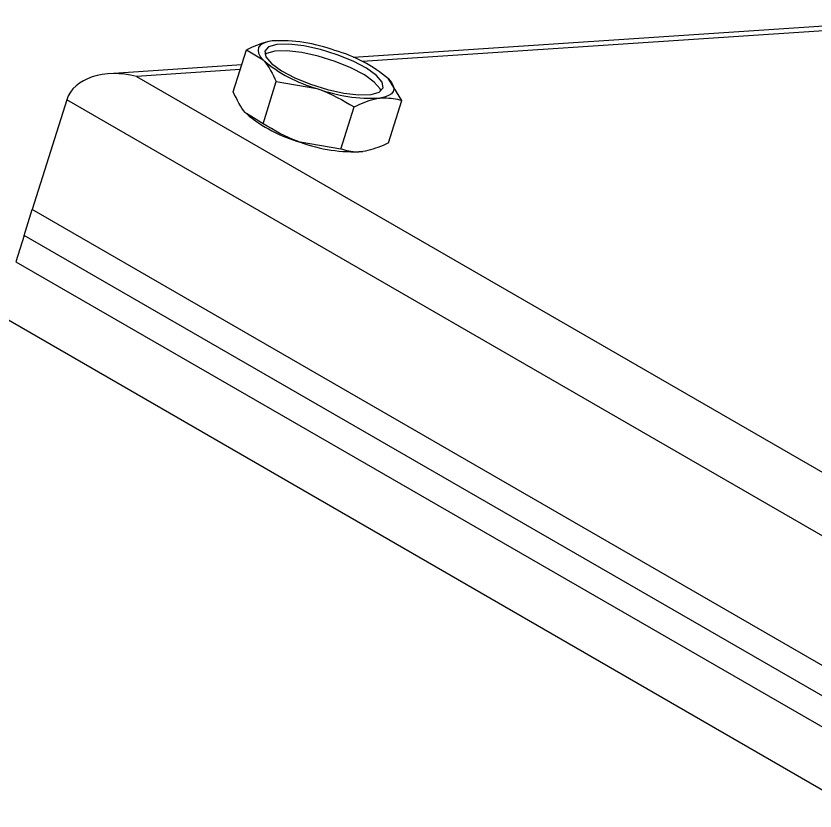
# Model space of a CAD drawing. Header units: millimetres. Extents: x 5847 to 9233, y 737 to 1578.
# Drawn here: x 8803.3 to 8856.7, y 1081.9 to 1135.1 of the extents above; entities that cross this region are included whole.
import ezdxf

# ---------------------------------------------------------------- set-up
doc = ezdxf.new("R2010")
doc.units = ezdxf.units.MM
doc.layers.get('0').update_dxf_attribs({"lineweight": 30})

msp = doc.modelspace()

# ---------------------------------------------------------------- linework, layer by layer
at = {"color": 7, "linetype": 'Continuous', "lineweight": 25}
for p, q in [((8867.47, 1135.09), (8825.845, 1132.315)), ((8817.794, 1130.003), (8818.677, 1132.82)), ((8818.677, 1132.82), (8819.8, 1132.144)), ((8818.362, 1131.816), (8809.481, 1131.224)), ((8811.319, 1131.036), (8870.997, 1096.585)), ((8819.799, 1127.879), (8820.682, 1130.695)), ((8820.682, 1130.695), (8823.404, 1130.233)), ((8829.079, 1129.425), (8828.197, 1130.873)), ((8806.655, 1129.48), (8804.35, 1122.13)), ((8870.355, 1092.707), (8806.655, 1129.48)), ((8825, 1126.182), (8825.883, 1128.998)), ((8828.196, 1126.609), (8829.079, 1129.425)), ((8819.799, 1127.879), (8818.675, 1128.555)), ((8825, 1126.182), (8822.278, 1126.644)), ((8803.807, 1120.401), (8804.35, 1122.13)), ((8868.05, 1085.357), (8804.35, 1122.13)), ((8803.807, 1120.401), (8803.256, 1118.644)), ((8867.508, 1083.627), (8803.807, 1120.401)), ((8803.256, 1118.644), (8866.957, 1081.87)), ((8864.343, 1079.156), (8800.643, 1115.93))]:
    msp.add_line(p, q, dxfattribs=at)
at = {"color": 8, "linetype": 'Continuous', "lineweight": 25}
for p, q in [((8867.37, 1134.773), (8826.44, 1132.044)), ((8818.262, 1131.499), (8811.319, 1131.036))]:
    msp.add_line(p, q, dxfattribs=at)
at = {"color": 7, "linetype": 'Continuous', "lineweight": 25, "flags": 128}
for points in [[(8820.396, 1133.419), (8820.065, 1133.355), (8819.802, 1133.258), (8819.611, 1133.132), (8819.495, 1132.978), (8819.456, 1132.799), (8819.494, 1132.598), (8819.61, 1132.378), (8819.8, 1132.144)], [(8820.716, 1133.179), (8820.161, 1133.02), (8819.907, 1132.739), (8819.974, 1132.357), (8820.356, 1131.907), (8821.023, 1131.425), (8821.92, 1130.949), (8822.975, 1130.518), (8824.103, 1130.168), (8825.211, 1129.925), (8826.211, 1129.812), (8827.021, 1129.835), (8827.576, 1129.994), (8827.83, 1130.275), (8827.763, 1130.656), (8827.381, 1131.106), (8826.714, 1131.589), (8825.817, 1132.065), (8824.762, 1132.496), (8823.634, 1132.846), (8822.525, 1133.088), (8821.526, 1133.202), (8820.716, 1133.179)], [(8827.683, 1130.064), (8827.623, 1130.208), (8827.24, 1130.658), (8826.574, 1131.14), (8825.676, 1131.616), (8824.621, 1132.047), (8823.493, 1132.398), (8822.385, 1132.64), (8821.385, 1132.754), (8820.575, 1132.73)], [(8820.575, 1132.73), (8820.021, 1132.571), (8819.913, 1132.501)], [(8828.197, 1130.873), (8828.388, 1130.638), (8828.504, 1130.419), (8828.542, 1130.217), (8828.503, 1130.038), (8828.387, 1129.884), (8828.196, 1129.758), (8827.932, 1129.662), (8827.602, 1129.598)]]:
    msp.add_lwpolyline(points, dxfattribs=at)
at = {"color": 7, "linetype": 'Continuous', "lineweight": 25}
for centre, radius, start, end in [((8820.934, 1122.788), 10.645, 69.8894, 92.8996), ((8822.096, 1123.72), 9.401, 49.5348, 74.5894), ((8825.902, 1139.296), 9.401, 229.5348, 254.5894), ((8827.064, 1140.228), 10.645, 249.8894, 272.8996), ((8824.777, 1135.708), 9.401, 229.5348, 254.5894), ((8825.938, 1136.64), 10.645, 249.8894, 272.8996)]:
    msp.add_arc(centre, radius, start, end, dxfattribs=at)
msp.add_ellipse((8810.506, 1128.442), major_axis=(3.888, -0.904), ratio=0.680034, start_param=1.519473, end_param=3.090269, dxfattribs=at)
for points, knots in [([(8820.396, 1133.419), (8820.269, 1133.398), (8819.723, 1133.308), (8819.131, 1133.032), (8818.677, 1132.82)], [0, 0, 0, 0, 0.231849, 1, 1, 1, 1]), ([(8819.8, 1132.144), (8819.824, 1132.118), (8820.161, 1131.754), (8820.431, 1131.205), (8820.682, 1130.695)], [0, 0, 0, 0, 0.070201, 1, 1, 1, 1]), ([(8823.404, 1130.233), (8823.465, 1130.212), (8824.342, 1129.92), (8825.14, 1129.442), (8825.883, 1128.998)], [0, 0, 0, 0, 0.0702006, 1, 1, 1, 1]), ([(8818.675, 1128.555), (8818.651, 1128.581), (8818.315, 1128.945), (8818.045, 1129.493), (8817.794, 1130.003)], [0, 0, 0, 0, 0.070201, 1, 1, 1, 1]), ([(8825.883, 1128.998), (8826.337, 1129.21), (8826.929, 1129.486), (8827.475, 1129.577), (8827.602, 1129.598)], [0, 0, 0, 0, 0.768151, 1, 1, 1, 1]), ([(8827.602, 1129.598), (8828.014, 1129.606), (8828.535, 1129.616), (8828.984, 1129.458), (8829.079, 1129.425)], [0, 0, 0, 0, 0.788999, 1, 1, 1, 1]), ([(8822.278, 1126.644), (8822.217, 1126.665), (8821.34, 1126.957), (8820.542, 1127.435), (8819.799, 1127.879)], [0, 0, 0, 0, 0.070201, 1, 1, 1, 1]), ([(8828.196, 1126.609), (8828.071, 1126.546), (8827.479, 1126.249), (8826.919, 1126.115), (8826.477, 1126.009)], [0, 0, 0, 0, 0.211001, 1, 1, 1, 1]), ([(8826.477, 1126.009), (8826.353, 1125.997), (8825.818, 1125.943), (8825.355, 1126.078), (8825, 1126.182)], [0, 0, 0, 0, 0.231849, 1, 1, 1, 1])]:
    msp.add_open_spline(points, degree=3, knots=knots, dxfattribs=at)

doc.saveas('drawing.dxf')
